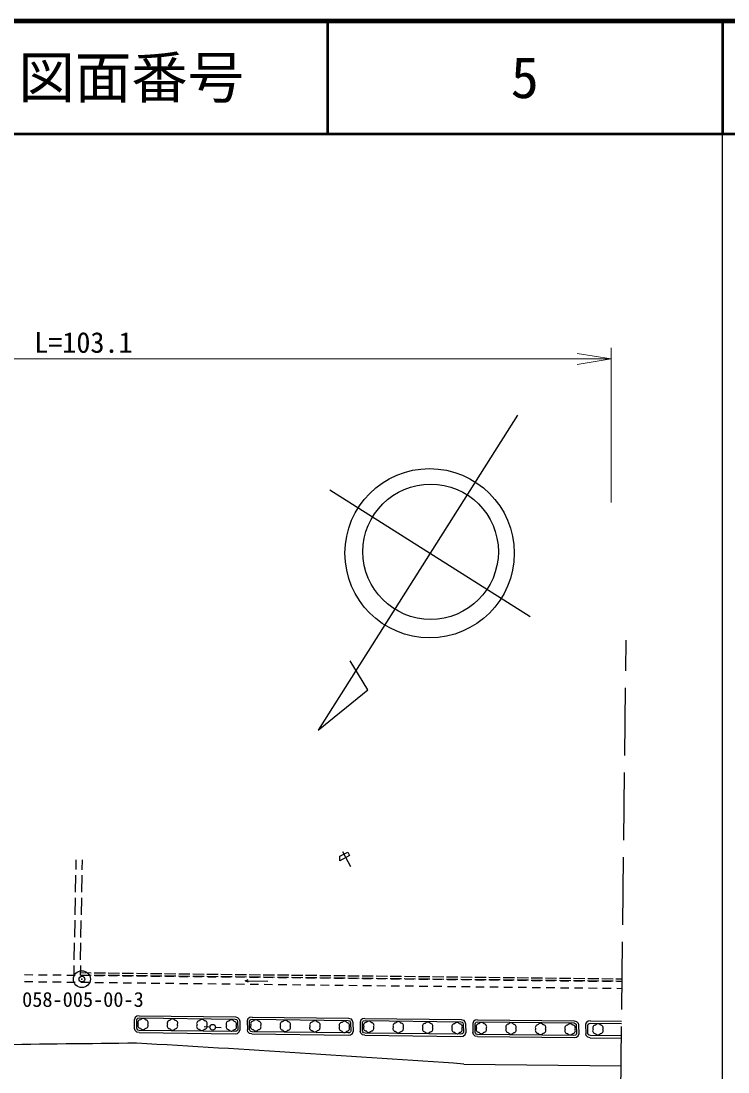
# Model space of a CAD drawing. Units: millimetres, scale not verified. Extents: x 40000 to 680000, y 20000 to 380000.
# Drawn here: x 516848 to 579500, y 286848 to 380000 of the extents above; entities that cross this region are included whole.
import ezdxf
from ezdxf.enums import TextEntityAlignment as Align

# ---------------------------------------------------------------- set-up
doc = ezdxf.new("R2010")
doc.units = ezdxf.units.MM
doc.header["$LTSCALE"] = 1000
doc.header["$PDMODE"] = 32
doc.header["$PDSIZE"] = 500
doc.linetypes.add('DASHED', pattern=[7.5, 6, -1.5])
for name, color, linetype, lineweight in [('M-BGD', 7, 'Continuous', 25), ('M-BGD-EXST', 7, 'Continuous', 25), ('M-BMK-SRVR', 3, 'Continuous', 25), ('M-STR-HTXT', 7, 'Continuous', 13), ('M-STR-STRC', 7, 'Continuous', 25), ('M-TTL', 2, 'Continuous', 140), ('M-TTL-BAND', 7, 'Continuous', 25), ('M-TTL-LINE', 7, 'Continuous', 50)]:
    doc.layers.add(name, color=color, linetype=linetype, lineweight=lineweight)
doc.layers.add('M-TTL-TXT', color=7, linetype='Continuous')
doc.styles.add('ＭＳ ゴシック', font='')
doc.styles.get('ＭＳ ゴシック').set_extended_font_data('MS Gothic')

# ---------------------------------------------------------------- blocks, each defined once
blk = doc.blocks.new('open_arrow')
at = {"color": 0, "linetype": 'Continuous', "lineweight": -2}
blk.add_lwpolyline([(7.5, 1.25), (0, 0), (7.5, -1.25)], dxfattribs=at)

msp = doc.modelspace()

# ---------------------------------------------------------------- linework, layer by layer
at = {"layer": 'M-BGD', "linetype": 'DASHED'}
msp.add_line((569997, 284893), (570465, 325132), dxfattribs=at)
at = {"layer": 'M-BGD'}
for p, q in [((521724, 304790), (521741, 305649)), ((522274, 304779), (522291, 305639)), ((521686, 302790), (521715, 304290)), ((522236, 302780), (522265, 304279)), ((521648, 300791), (521677, 302290)), ((522198, 300780), (522227, 302280)), ((521610, 298791), (521639, 300291)), ((522160, 298780), (522189, 300280)), ((521572, 296791), (521601, 298291)), ((522122, 296781), (522151, 298281)), ((521547, 295432), (521563, 296291)), ((522113, 296281), (522096, 295422)), ((517154, 295481), (517904, 295473)), ((518404, 295467), (519154, 295459)), ((519654, 295453), (520404, 295444)), ((520904, 295439), (521654, 295430)), ((523067, 295414), (522097, 295425)), ((523070, 295614), (522099, 295625)), ((522154, 295425), (522904, 295416)), ((524316, 295400), (523317, 295411)), ((524320, 295600), (523320, 295611)), ((523404, 295410), (524154, 295402)), ((525566, 295386), (524566, 295397)), ((525569, 295586), (524570, 295597)), ((524654, 295396), (525404, 295388)), ((526816, 295371), (525816, 295383)), ((526819, 295571), (525819, 295583)), ((525904, 295382), (526654, 295373)), ((528066, 295357), (527066, 295369)), ((528069, 295557), (527069, 295569)), ((527154, 295368), (527904, 295359)), ((529316, 295343), (528316, 295354)), ((529319, 295543), (528319, 295554)), ((528404, 295353), (529153, 295345)), ((530566, 295329), (529566, 295340)), ((530569, 295529), (529569, 295540)), ((529653, 295339), (530403, 295331)), ((531816, 295315), (530816, 295326)), ((531819, 295515), (530819, 295526)), ((530903, 295325), (531653, 295316)), ((533066, 295300), (532066, 295312)), ((533069, 295500), (532069, 295512)), ((532153, 295311), (532903, 295302)), ((534316, 295286), (533316, 295297)), ((534319, 295486), (533319, 295497)), ((533403, 295296), (534153, 295288)), ((535569, 295472), (534569, 295483)), ((536819, 295458), (535819, 295469)), ((538069, 295443), (537069, 295455)), ((539319, 295429), (538319, 295441)), ((540568, 295415), (539569, 295426)), ((541818, 295401), (540818, 295412)), ((543068, 295386), (542068, 295398)), ((544318, 295372), (543318, 295384)), ((545568, 295358), (544568, 295369)), ((546818, 295344), (545818, 295355)), ((548068, 295330), (547068, 295341)), ((549318, 295315), (548318, 295327)), ((550568, 295301), (549568, 295313)), ((551818, 295287), (550818, 295298)), ((517147, 294862), (517897, 294853)), ((518397, 294847), (519147, 294839)), ((519647, 294833), (520397, 294825)), ((520897, 294819), (521647, 294810)), ((522147, 294805), (522897, 294796)), ((523397, 294790), (524147, 294782)), ((524647, 294776), (525397, 294768)), ((525897, 294762), (526647, 294753)), ((527147, 294748), (527896, 294739)), ((528396, 294733), (529146, 294725)), ((529646, 294719), (530396, 294711)), ((530896, 294705), (531646, 294696)), ((532146, 294691), (532896, 294682)), ((533396, 294676), (534146, 294668)), ((535566, 295272), (534566, 295283)), ((534646, 294662), (535396, 294654)), ((534653, 295282), (535403, 295274)), ((536816, 295258), (535816, 295269)), ((535896, 294648), (536646, 294639)), ((535903, 295268), (536653, 295259)), ((536722, 294936), (536973, 295033)), ((536722, 294936), (536970, 294833)), ((536722, 294936), (538722, 294907)), ((538066, 295243), (537066, 295255)), ((537146, 294634), (537896, 294625)), ((537153, 295254), (537903, 295245)), ((539316, 295229), (538316, 295241)), ((538396, 294619), (539146, 294611)), ((538403, 295239), (539153, 295231)), ((540565, 295215), (539566, 295226)), ((539646, 294605), (540396, 294597)), ((539653, 295225), (540403, 295217)), ((541815, 295201), (540815, 295212)), ((540896, 294591), (541646, 294582)), ((540903, 295211), (541653, 295202)), ((543065, 295187), (542065, 295198)), ((542146, 294577), (542895, 294568)), ((542153, 295197), (542903, 295188)), ((544315, 295172), (543315, 295184)), ((543395, 294563), (544145, 294554)), ((543403, 295182), (544153, 295174)), ((545565, 295158), (544565, 295169)), ((544645, 294548), (545395, 294540)), ((544652, 295168), (545402, 295160)), ((546815, 295144), (545815, 295155)), ((545895, 294534), (546645, 294525)), ((545902, 295154), (546652, 295145)), ((548065, 295130), (547065, 295141)), ((547145, 294520), (547895, 294511)), ((547152, 295140), (547902, 295131)), ((549315, 295115), (548315, 295127)), ((548395, 294506), (549145, 294497)), ((548402, 295126), (549152, 295117)), ((550565, 295101), (549565, 295113)), ((549645, 294491), (550395, 294483)), ((549652, 295111), (550402, 295103)), ((551815, 295087), (550815, 295098)), ((550895, 294477), (551645, 294469)), ((550902, 295097), (551652, 295088)), ((553065, 295073), (552065, 295084)), ((553068, 295273), (552068, 295284)), ((552145, 294463), (552895, 294454)), ((552152, 295083), (552902, 295074)), ((554315, 295058), (553315, 295070)), ((554318, 295258), (553318, 295270)), ((553395, 294449), (554145, 294440)), ((553402, 295069), (554152, 295060)), ((555564, 295044), (554565, 295056)), ((555568, 295244), (554568, 295256)), ((554645, 294434), (555395, 294426)), ((554652, 295054), (555402, 295046)), ((556814, 295030), (555814, 295041)), ((556817, 295230), (555817, 295241)), ((555895, 294420), (556645, 294412)), ((555902, 295040), (556652, 295032)), ((558064, 295016), (557064, 295027)), ((558067, 295216), (557067, 295227)), ((557145, 294406), (557895, 294397)), ((557152, 295026), (557902, 295017)), ((559314, 295002), (558314, 295013)), ((559317, 295202), (558317, 295213)), ((558394, 294392), (559144, 294383)), ((558402, 295012), (559152, 295003)), ((560564, 294987), (559564, 294999)), ((560567, 295187), (559567, 295199)), ((559644, 294377), (560394, 294369)), ((559652, 294997), (560401, 294989)), ((561814, 294973), (560814, 294984)), ((561817, 295173), (560817, 295184)), ((560894, 294363), (561644, 294355)), ((560901, 294983), (561651, 294975)), ((563064, 294959), (562064, 294970)), ((563067, 295159), (562067, 295170)), ((562151, 294969), (562901, 294960)), ((564314, 294945), (563314, 294956)), ((564317, 295145), (563317, 295156)), ((563401, 294955), (564151, 294946)), ((565564, 294930), (564564, 294942)), ((565567, 295130), (564567, 295142)), ((564651, 294940), (565401, 294932)), ((566814, 294916), (565814, 294928)), ((566817, 295116), (565817, 295128)), ((565901, 294926), (566651, 294918)), ((568064, 294902), (567064, 294913)), ((568067, 295102), (567067, 295113)), ((567151, 294912), (567901, 294903)), ((569314, 294888), (568314, 294899)), ((569317, 295088), (568317, 295099)), ((568401, 294898), (569151, 294889)), ((570113, 294879), (569564, 294885)), ((570116, 295079), (569567, 295085)), ((569651, 294883), (570113, 294878)), ((562144, 294349), (562894, 294340)), ((563394, 294335), (564144, 294326)), ((564644, 294320), (565394, 294312)), ((565894, 294306), (566644, 294298)), ((567144, 294292), (567894, 294283)), ((568394, 294278), (569144, 294269)), ((569644, 294263), (570106, 294258)), ((527323, 291836), (535845, 291735)), ((537318, 291718), (545866, 291611)), ((547327, 291600), (555852, 291499)), ((526915, 290701), (526900, 291510)), ((536229, 291363), (536254, 290555)), ((536895, 291392), (536905, 290578)), ((546250, 291239), (546275, 290432)), ((546904, 291274), (546914, 290461)), ((556236, 291127), (556262, 290320)), ((556881, 291158), (556893, 290345)), ((557304, 291484), (565874, 291391)), ((566257, 291019), (566285, 290212)), ((566881, 291047), (566892, 290234)), ((567304, 291374), (570072, 291341)), ((527305, 290336), (535827, 290235)), ((537299, 290218), (545848, 290111)), ((547309, 290100), (555834, 289999)), ((557288, 289984), (565858, 289891)), ((567286, 289874), (570055, 289842)), ((570057, 290042), (567311, 290073))]:
    msp.add_line(p, q, dxfattribs=at)
for points in [[(527323, 291836), (527119, 291805), (526961, 291671), (526900, 291510)], [(535845, 291735), (536044, 291680), (536186, 291530), (536229, 291363)], [(537318, 291718), (537114, 291687), (536956, 291553), (536895, 291392)], [(545866, 291611), (546066, 291557), (546207, 291407), (546250, 291239)], [(547327, 291600), (547122, 291569), (546965, 291435), (546904, 291274)], [(527305, 290336), (527105, 290387), (526961, 290535), (526915, 290701)], [(555852, 291499), (556052, 291445), (556193, 291294), (556236, 291127)], [(557304, 291484), (557100, 291453), (556942, 291320), (556881, 291158)], [(565874, 291391), (566073, 291337), (566215, 291187), (566257, 291019)], [(567304, 291374), (567099, 291342), (566942, 291209), (566881, 291047)], [(567311, 290073), (567187, 290103), (567117, 290173), (567091, 290263), (567081, 291012), (567111, 291090), (567186, 291153), (567318, 291173), (570070, 291142)], [(535827, 290235), (536032, 290263), (536191, 290395), (536254, 290555)], [(537299, 290218), (537098, 290266), (536952, 290412), (536905, 290578)], [(545848, 290111), (546052, 290140), (546211, 290272), (546275, 290432)], [(547309, 290100), (547108, 290148), (546962, 290295), (546914, 290461)], [(555834, 289999), (556039, 290027), (556198, 290159), (556262, 290320)], [(557288, 289984), (557087, 290033), (556941, 290179), (556893, 290345)], [(565858, 289891), (566062, 289920), (566221, 290051), (566285, 290212)], [(567286, 289874), (567085, 289922), (566939, 290068), (566892, 290234)]]:
    msp.add_lwpolyline(points, dxfattribs=at)
for points in [[(527331, 290536), (527209, 290567), (527140, 290637), (527114, 290730), (527101, 291475), (527130, 291552), (527205, 291616), (527337, 291636), (535817, 291535), (535938, 291502), (536005, 291431), (536029, 291334), (536053, 290590), (536024, 290516), (535948, 290454), (535815, 290435)], [(537324, 290418), (537200, 290447), (537130, 290517), (537104, 290608), (537095, 291356), (537125, 291434), (537200, 291498), (537332, 291518), (545838, 291412), (545959, 291379), (546026, 291307), (546051, 291211), (546074, 290467), (546044, 290393), (545968, 290330), (545835, 290312)], [(547334, 290300), (547209, 290330), (547140, 290399), (547114, 290490), (547104, 291239), (547134, 291316), (547209, 291380), (547341, 291400), (555824, 291299), (555945, 291266), (556012, 291195), (556037, 291098), (556060, 290354), (556031, 290280), (555955, 290218), (555822, 290199)], [(557312, 290184), (557188, 290214), (557119, 290283), (557093, 290374), (557081, 291123), (557111, 291200), (557186, 291264), (557318, 291284), (565846, 291192), (565966, 291159), (566034, 291087), (566058, 290991), (566084, 290247), (566054, 290173), (565978, 290110), (565845, 290092)]]:
    msp.add_lwpolyline(points, close=True, dxfattribs=at)
at = {"layer": 'M-BGD-EXST'}
for p, q in [((545971, 306033), (545092, 305566)), ((545092, 305566), (545103, 305967)), ((545103, 305967), (545805, 306341)), ((546077, 305034), (545372, 306351)), ((545805, 306341), (545971, 306033)), ((533585, 290822), (533085, 290835)), ((534085, 290807), (534584, 290788))]:
    msp.add_line(p, q, dxfattribs=at)
msp.add_circle((533835, 290816), 250, dxfattribs=at)
for centre, start, end in [((527666, 291344), 29.10171, 149.10171), ((527443, 290972), 149.10171, 269.10171), ((527447, 291222), 89.10171, 209.10171), ((527658, 290844), 209.10171, 329.10171), ((527876, 290965), 269.10171, 29.10171), ((527880, 291215), 329.10171, 89.10171), ((530052, 290931), 149.10171, 269.10171), ((530056, 291181), 89.10171, 209.10171), ((530266, 290803), 209.10171, 329.10171), ((530274, 291303), 29.10171, 149.10171), ((530485, 290924), 269.10171, 29.10171), ((530489, 291174), 329.10171, 89.10171), ((532660, 290890), 149.10171, 269.10171), ((532664, 291140), 89.10171, 209.10171), ((532875, 290762), 209.10171, 329.10171), ((532883, 291262), 29.10171, 149.10171), ((533093, 290884), 269.10171, 29.10171), ((533097, 291134), 329.10171, 89.10171), ((535269, 290849), 149.10171, 269.10171), ((535273, 291099), 89.10171, 209.10171), ((535491, 291221), 29.10171, 149.10171), ((535702, 290843), 269.10171, 29.10171), ((535706, 291093), 329.10171, 89.10171), ((537439, 290851), 149.08817, 269.08817), ((537443, 291101), 89.08817, 209.08817), ((537662, 291223), 29.08817, 149.08817), ((537872, 290845), 269.08817, 29.08817), ((537876, 291095), 329.08817, 89.08817), ((540055, 290810), 149.08817, 269.08817), ((540059, 291060), 89.08817, 209.08817), ((540277, 291181), 29.08817, 149.08817), ((540488, 290803), 269.08817, 29.08817), ((540492, 291053), 329.08817, 89.08817), ((542670, 290768), 149.08817, 269.08817), ((542674, 291018), 89.08817, 209.08817), ((542893, 291140), 29.08817, 149.08817), ((543103, 290761), 269.08817, 29.08817), ((543107, 291011), 329.08817, 89.08817), ((545286, 290727), 149.08817, 269.08817), ((545290, 290977), 89.08817, 209.08817), ((545508, 291098), 29.08817, 149.08817), ((545719, 290720), 269.08817, 29.08817), ((545723, 290970), 329.08817, 89.08817), ((547446, 290734), 149.11674, 269.11674), ((547449, 290984), 89.11674, 209.11674), ((547668, 291106), 29.11674, 149.11674), ((547878, 290727), 269.11674, 29.11674), ((547882, 290977), 329.11674, 89.11674), ((550055, 290694), 149.11674, 269.11674), ((550059, 290944), 89.11674, 209.11674), ((550278, 291065), 29.11674, 149.11674), ((550488, 290687), 269.11674, 29.11674), ((550492, 290937), 329.11674, 89.11674), ((552665, 290654), 149.11674, 269.11674), ((552669, 290904), 89.11674, 209.11674), ((552887, 291025), 29.11674, 149.11674), ((553098, 290647), 269.11674, 29.11674), ((553102, 290897), 329.11674, 89.11674), ((555275, 290613), 149.11674, 269.11674), ((555279, 290863), 89.11674, 209.11674), ((555497, 290985), 29.11674, 149.11674), ((555708, 290607), 269.11674, 29.11674), ((555712, 290857), 329.11674, 89.11674), ((557429, 290619), 149.17296, 269.17296), ((557433, 290869), 89.17296, 209.17296), ((557651, 290990), 29.17296, 149.17296), ((557862, 290612), 269.17296, 29.17296), ((557866, 290862), 329.17296, 89.17296), ((560050, 290581), 149.17296, 269.17296), ((560054, 290831), 89.17296, 209.17296), ((560272, 290953), 29.17296, 149.17296), ((560483, 290575), 269.17296, 29.17296), ((560487, 290825), 329.17296, 89.17296), ((562671, 290543), 149.17296, 269.17296), ((562675, 290793), 89.17296, 209.17296), ((562893, 290915), 29.17296, 149.17296), ((563104, 290537), 269.17296, 29.17296), ((563108, 290787), 329.17296, 89.17296), ((565296, 290755), 89.17296, 209.17296), ((565514, 290877), 29.17296, 149.17296), ((565729, 290749), 329.17296, 89.17296), ((567762, 290752), 89.11831, 209.11831), ((567980, 290874), 29.11831, 149.11831), ((568195, 290746), 329.11831, 89.11831), ((535483, 290721), 209.10171, 329.10171), ((537654, 290723), 209.08817, 329.08817), ((540269, 290681), 209.08817, 329.08817), ((542885, 290640), 209.08817, 329.08817), ((545500, 290598), 209.08817, 329.08817), ((547660, 290606), 209.11674, 329.11674), ((550270, 290566), 209.11674, 329.11674), ((552880, 290525), 209.11674, 329.11674), ((555490, 290485), 209.11674, 329.11674), ((557644, 290491), 209.17296, 329.17296), ((560265, 290453), 209.17296, 329.17296), ((562886, 290415), 209.17296, 329.17296), ((565292, 290505), 149.17296, 269.17296), ((565507, 290377), 209.17296, 329.17296), ((565725, 290499), 269.17296, 29.17296), ((567758, 290502), 149.11831, 269.11831), ((567973, 290374), 209.11831, 329.11831), ((568191, 290496), 269.11831, 29.11831)]:
    msp.add_arc(centre, 250, start, end, dxfattribs=at)
at = {"layer": 'M-BMK-SRVR'}
msp.add_circle((522246, 295076), 750, dxfattribs=at)
msp.add_point((522246, 295076), dxfattribs=at)
at = {"layer": 'M-STR-HTXT'}
for p, q in [((569144, 337316), (569144, 351044)), ((470789, 350044), (569144, 350044))]:
    msp.add_line(p, q, dxfattribs=at)
at = {"layer": 'M-STR-STRC'}
for p, q in [((560857, 345055), (543172, 317159)), ((561961, 327186), (544225, 338431)), ((547573, 320729), (546029, 323302)), ((543172, 317159), (547573, 320729)), ((556095, 287551), (570026, 287390))]:
    msp.add_line(p, q, dxfattribs=at)
for centre, radius in [((553058, 332831), 7500), ((553150, 332960), 6000)]:
    msp.add_circle(centre, radius, dxfattribs=at)
for centre, radius, start, end in [((548167, -1915751), 2205250, 90.54782, 91.19695), ((401716, -1909030), 2202000, 85.97978, 86.73622)]:
    msp.add_arc(centre, radius, start, end, dxfattribs=at)
at = {"layer": 'M-TTL'}
msp.add_line((680000, 380000), (40000, 380000), dxfattribs=at)
at = {"layer": 'M-TTL-BAND'}
msp.add_line((579000, 20000), (579000, 370000), dxfattribs=at)
at = {"layer": 'M-TTL-LINE'}
for p, q in [((543997, 380000), (543997, 370000)), ((579000, 380000), (579000, 370000)), ((40000, 370000), (680000, 370000))]:
    msp.add_line(p, q, dxfattribs=at)

# ---------------------------------------------------------------- block references
at = {"layer": 'M-STR-HTXT', "xscale": 400, "yscale": 400, "rotation": 180}
msp.add_blockref('open_arrow', (569144, 350044), dxfattribs=at)

# ---------------------------------------------------------------- texts
at = {"layer": 'M-BMK-SRVR', "style": 'ＭＳ ゴシック'}
msp.add_text('058-005-00-3', height=1320, dxfattribs=at).set_placement((516947, 292223), align=Align.BOTTOM_LEFT)
at = {"layer": 'M-STR-HTXT', "style": 'ＭＳ ゴシック'}
msp.add_text('側溝\u3000L=103.1', height=1833, dxfattribs=at).set_placement((518624, 350044), align=Align.BOTTOM_CENTER)
at = {"layer": 'M-TTL-TXT', "style": 'ＭＳ ゴシック'}
for s, p in [('図面番号', (526622, 375000)), ('5', (561497, 375000))]:
    msp.add_text(s, height=3666, dxfattribs=at).set_placement(p, align=Align.MIDDLE_CENTER)

doc.saveas('drawing.dxf')
